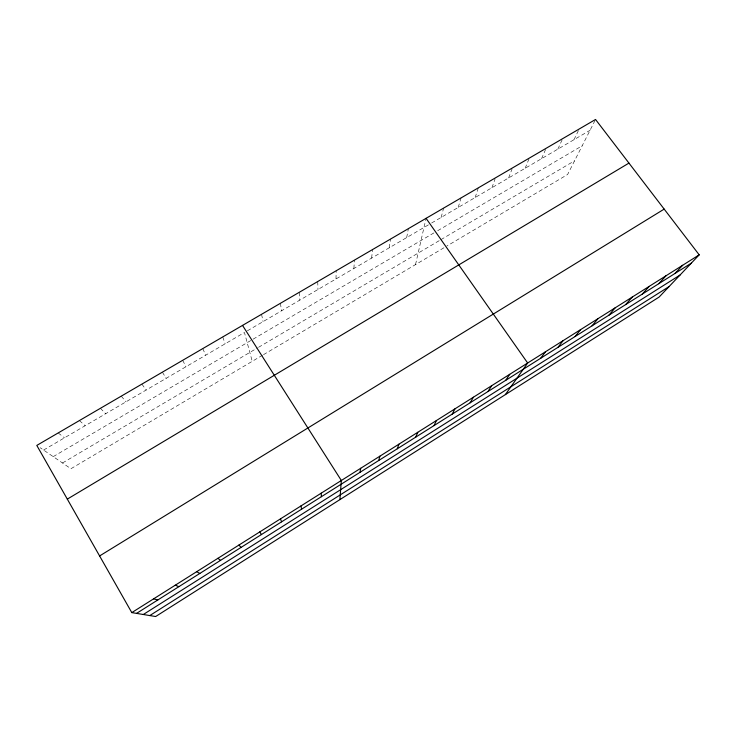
<?xml version="1.0" encoding="UTF-8"?>
<svg xmlns="http://www.w3.org/2000/svg" width="736" height="736" viewBox="0 0 736 736"><rect width="100%" height="100%" fill="white"/><g stroke="black" fill="none" stroke-linecap="round" stroke-linejoin="round"><path stroke-width="0.55" stroke-dasharray="3.68 2.76" d="M336.002 278.944L336.159 270.784M353.878 268.484L354.439 260.121M371.616 258.106L372.563 249.55M389.206 247.811L390.54 239.062M406.668 237.599L408.37 228.657M415.518 264.61L426.07 218.334M441.168 217.405L443.624 208.095M458.224 207.432L461.03 197.938M475.143 197.524L478.308 187.855M491.942 187.698L495.098 178.839M508.604 177.946L512.072 168.94M525.145 168.277L529.331 158.093M541.549 158.672L546.084 148.322M557.842 149.141L562.7 138.635M574.006 139.684L578.717 129.978M595.047 120.456L567.603 174.506L446.789 246.082M262.531 355.23L70.923 468.74L40.195 447.736M263.47 354.678L444.838 247.232M62.496 462.981L257.563 347.87M258.529 347.3L439.953 240.23M440.901 239.669L574.577 160.779M53.222 456.642L435.712 231.858M437.672 230.708L582.194 145.774M43.58 450.055L244.453 332.516L252.227 361.339M247.388 330.795L430.67 223.551M431.627 222.999L590.051 130.29M58.199 432.934L64.455 437.837M79.405 420.56L85.146 425.73M100.418 408.296L105.662 413.733M121.256 396.143L125.994 401.828M141.91 384.1L146.16 390.034M162.389 372.158L166.152 378.332M182.684 360.318L185.978 366.73M202.805 348.579L205.629 355.23M222.75 336.941L225.124 343.832M261.565 314.3L263.056 321.632M280.444 303.278L281.511 310.831M299.175 292.358L299.819 300.113M317.74 281.529L317.98 289.487"/><path stroke-width="1.1" d="M339.876 499.624L341.338 480.488L242.53 325.404M359.959 472.356L360.695 468.289M378.709 460.515L379.877 456.191M397.302 448.776L398.903 444.194M415.739 437.138L417.763 432.299M434.028 425.592L436.466 420.504M452.162 414.138L455.014 408.811M470.157 402.785L473.404 397.219M487.996 391.515L491.639 385.719M505.696 380.346L509.726 374.32M505.374 394.606L527.666 363.004L426.07 218.334M540.666 358.266L545.45 351.79M557.934 347.364L563.095 340.667M575.074 336.545L580.594 329.636M592.075 325.809L597.954 318.688M608.939 315.164L615.167 307.832M625.674 304.603L632.242 297.068M642.27 294.124L649.189 286.387M658.748 283.719L665.988 275.788M675.087 273.406L682.658 265.282M699.2 254.849L659.162 297.022L155.646 616.529L131.799 612.61L36.8 445.418L595.544 119.471L699.2 254.849L131.799 612.61M149.776 615.572L669.116 286.534M136.556 613.392L691.297 263.166M143.308 614.505L680.027 275.043M99.599 555.947L664.176 209.107M67.316 499.118L628.949 163.098M153.622 598.846L157.835 599.96M175.251 585.212L178.922 586.647M196.678 571.697L199.824 573.445M217.911 558.311L220.542 560.372M238.952 545.045L241.068 547.409M259.799 531.907L261.418 534.566M280.462 518.88L281.594 521.833M300.932 505.963L301.585 509.211M321.227 493.166L321.402 496.699"/></g></svg>
